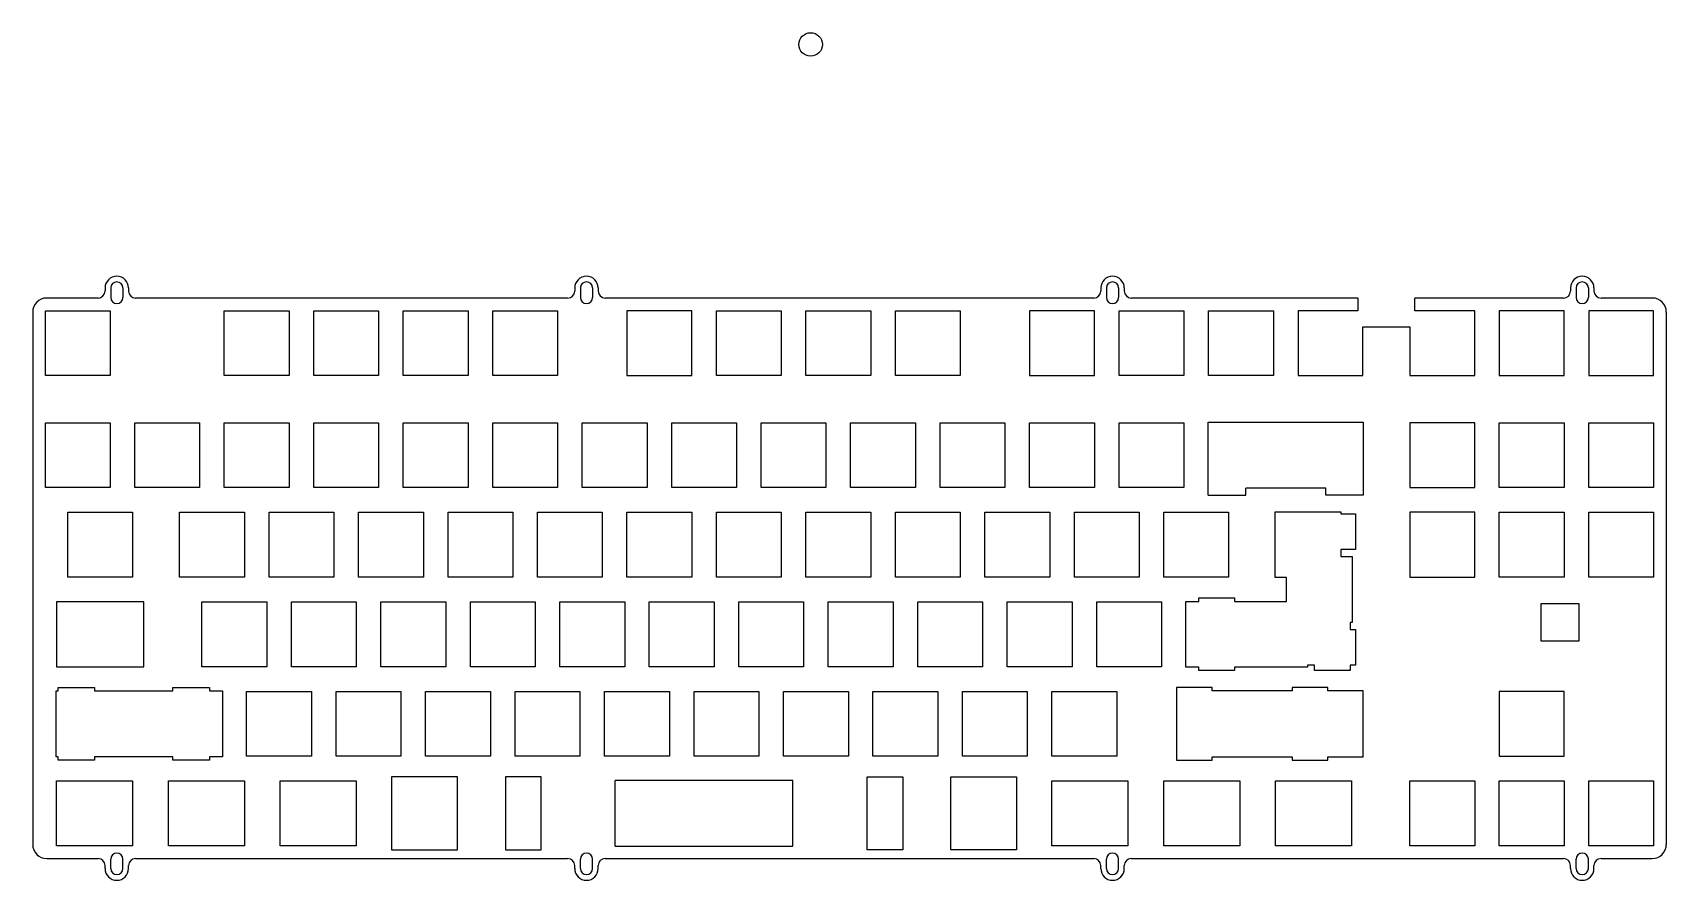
# Model space of a CAD drawing. Header units: millimetres. Extents: x 160 to 507, y 124 to 305.
import ezdxf

# ---------------------------------------------------------------- set-up
doc = ezdxf.new("R2010")
doc.units = ezdxf.units.MM

msp = doc.modelspace()

# ---------------------------------------------------------------- linework, layer by layer
for p, q in [((173.57, 248.1), (162.66, 248.1)), ((175.07, 250.24), (175.07, 249.6)), ((176.27, 250.24), (176.27, 248.24)), ((178.87, 250.24), (178.87, 248.24)), ((180.07, 250.24), (180.08, 249.57)), ((273.56, 248.1), (181.58, 248.1)), ((275.07, 250.24), (275.06, 249.57)), ((276.27, 250.24), (276.27, 248.24)), ((278.87, 250.24), (278.87, 248.24)), ((280.07, 250.24), (280.07, 249.6)), ((385.56, 248.1), (281.57, 248.1)), ((387.07, 250.24), (387.06, 249.57)), ((388.27, 250.24), (388.27, 248.24)), ((390.87, 250.24), (390.87, 248.24)), ((392.07, 250.24), (392.07, 249.6)), ((441.82, 248.1), (393.57, 248.1)), ((485.56, 248.1), (453.92, 248.1)), ((487.07, 250.24), (487.06, 249.57)), ((488.27, 250.24), (488.27, 248.24)), ((490.87, 250.24), (490.87, 248.24)), ((492.07, 250.24), (492.07, 249.6)), ((504.47, 248.1), (493.57, 248.1)), ((159.66, 245.1), (159.66, 131.88)), ((507.47, 245.1), (507.47, 131.88)), ((409.91, 206.19), (409.91, 221.68)), ((442.96, 221.68), (442.96, 206.19)), ((434.95, 207.68), (417.92, 207.68)), ((417.92, 206.19), (417.92, 207.68)), ((434.95, 206.19), (434.95, 207.68)), ((236.08, 146.23), (236.08, 130.73)), ((250.08, 130.73), (250.08, 146.23)), ((355.14, 130.73), (355.14, 146.23)), ((355.14, 146.23), (369.14, 146.23)), ((369.14, 146.23), (369.14, 130.73)), ((321.52, 145.48), (283.71, 145.48)), ((283.71, 131.48), (283.71, 145.48)), ((321.52, 131.48), (321.52, 145.48)), ((162.66, 128.88), (173.57, 128.88)), ((176.27, 126.74), (176.27, 128.74)), ((178.87, 126.74), (178.87, 128.74)), ((181.58, 128.88), (273.56, 128.88)), ((276.27, 126.74), (276.27, 128.74)), ((278.87, 126.74), (278.87, 128.74)), ((281.57, 128.88), (385.56, 128.88)), ((283.71, 131.48), (321.52, 131.48)), ((369.14, 130.73), (355.14, 130.73)), ((388.27, 126.74), (388.27, 128.74)), ((390.87, 126.74), (390.87, 128.74)), ((393.57, 128.88), (485.56, 128.88)), ((488.27, 126.74), (488.27, 128.74)), ((490.87, 126.74), (490.87, 128.74)), ((493.57, 128.88), (504.47, 128.88)), ((175.07, 126.74), (175.07, 127.38)), ((180.07, 126.74), (180.08, 127.41)), ((275.07, 126.74), (275.06, 127.41)), ((280.07, 126.74), (280.07, 127.38)), ((387.07, 126.74), (387.06, 127.41)), ((392.07, 126.74), (392.07, 127.38)), ((487.07, 126.74), (487.06, 127.41)), ((492.07, 126.74), (492.07, 127.38))]:
    msp.add_line(p, q)
at = {"linetype": 'Continuous'}
for p, q in [((409.91, 221.68), (442.96, 221.68)), ((409.91, 206.19), (417.92, 206.19)), ((442.96, 206.19), (434.95, 206.19)), ((410.78, 165.28), (403.18, 165.28)), ((403.18, 165.28), (403.18, 149.79)), ((410.78, 164.53), (410.78, 165.28)), ((427.8, 164.53), (410.78, 164.53)), ((403.18, 149.79), (410.78, 149.79)), ((410.78, 149.79), (410.78, 150.53)), ((410.78, 150.53), (427.8, 150.53)), ((250.08, 146.23), (236.08, 146.23)), ((236.08, 130.73), (250.08, 130.73))]:
    msp.add_line(p, q, dxfattribs=at)
for points in [[(441.82, 248.1), (441.82, 245.4), (429.06, 245.4), (429.06, 231.6), (442.86, 231.6), (442.86, 242), (452.87, 242), (452.87, 231.6), (466.67, 231.6), (466.67, 245.4), (453.92, 245.4), (453.92, 248.1)], [(427.8, 150.53), (427.8, 149.79), (435.4, 149.79), (435.4, 150.53), (442.96, 150.53), (442.96, 164.53), (435.4, 164.53), (435.4, 165.28), (427.8, 165.28), (427.8, 164.53)]]:
    msp.add_lwpolyline(points)
for points in [[(176.16, 245.4), (176.16, 231.6), (162.36, 231.6), (162.36, 245.4)], [(214.26, 245.4), (214.26, 231.6), (200.46, 231.6), (200.46, 245.4)], [(233.31, 245.4), (233.31, 231.6), (219.51, 231.6), (219.51, 245.4)], [(252.36, 245.4), (252.36, 231.6), (238.56, 231.6), (238.56, 245.4)], [(271.41, 245.4), (271.41, 231.6), (257.61, 231.6), (257.61, 245.4)], [(286.19, 245.4), (286.19, 231.6), (299.99, 231.6), (299.99, 245.4)], [(319.04, 245.4), (319.04, 231.6), (305.24, 231.6), (305.24, 245.4)], [(338.09, 245.4), (338.09, 231.6), (324.29, 231.6), (324.29, 245.4)], [(357.14, 245.4), (357.14, 231.6), (343.34, 231.6), (343.34, 245.4)], [(371.91, 245.4), (371.91, 231.6), (385.71, 231.6), (385.71, 245.4)], [(404.76, 245.4), (404.76, 231.6), (390.96, 231.6), (390.96, 245.4)], [(423.81, 245.4), (423.81, 231.6), (410.01, 231.6), (410.01, 245.4)], [(485.72, 231.6), (485.72, 245.4), (471.92, 245.4), (471.92, 231.6)], [(504.77, 231.6), (504.77, 245.4), (490.97, 245.4), (490.97, 231.6)], [(176.16, 221.58), (176.16, 207.78), (162.36, 207.78), (162.36, 221.58)], [(195.21, 221.58), (195.21, 207.78), (181.41, 207.78), (181.41, 221.58)], [(214.26, 221.58), (214.26, 207.78), (200.46, 207.78), (200.46, 221.58)], [(233.31, 221.58), (233.31, 207.78), (219.51, 207.78), (219.51, 221.58)], [(252.36, 221.58), (252.36, 207.78), (238.56, 207.78), (238.56, 221.58)], [(271.41, 221.58), (271.41, 207.78), (257.61, 207.78), (257.61, 221.58)], [(290.46, 221.58), (290.46, 207.78), (276.66, 207.78), (276.66, 221.58)], [(309.51, 221.58), (309.51, 207.78), (295.71, 207.78), (295.71, 221.58)], [(328.56, 221.58), (328.56, 207.78), (314.76, 207.78), (314.76, 221.58)], [(347.61, 221.58), (347.61, 207.78), (333.81, 207.78), (333.81, 221.58)], [(366.66, 221.58), (366.66, 207.78), (352.86, 207.78), (352.86, 221.58)], [(385.71, 221.58), (385.71, 207.78), (371.91, 207.78), (371.91, 221.58)], [(404.76, 221.58), (404.76, 207.78), (390.96, 207.78), (390.96, 221.58)], [(466.67, 207.78), (466.67, 221.58), (452.87, 221.58), (452.87, 207.78)], [(485.72, 221.58), (485.72, 207.78), (471.92, 207.78), (471.92, 221.58)], [(504.77, 221.58), (504.77, 207.78), (490.97, 207.78), (490.97, 221.58)], [(180.92, 202.53), (180.92, 188.73), (167.12, 188.73), (167.12, 202.53)], [(204.74, 202.53), (204.74, 188.73), (190.94, 188.73), (190.94, 202.53)], [(223.79, 202.53), (223.79, 188.73), (209.99, 188.73), (209.99, 202.53)], [(242.84, 202.53), (242.84, 188.73), (229.04, 188.73), (229.04, 202.53)], [(261.89, 202.53), (261.89, 188.73), (248.09, 188.73), (248.09, 202.53)], [(280.94, 202.53), (280.94, 188.73), (267.14, 188.73), (267.14, 202.53)], [(299.99, 202.53), (299.99, 188.73), (286.19, 188.73), (286.19, 202.53)], [(319.04, 202.53), (319.04, 188.73), (305.24, 188.73), (305.24, 202.53)], [(338.09, 202.53), (338.09, 188.73), (324.29, 188.73), (324.29, 202.53)], [(357.14, 202.53), (357.14, 188.73), (343.34, 188.73), (343.34, 202.53)], [(376.19, 202.53), (376.19, 188.73), (362.39, 188.73), (362.39, 202.53)], [(395.24, 202.53), (395.24, 188.73), (381.44, 188.73), (381.44, 202.53)], [(414.29, 202.53), (414.29, 188.73), (400.49, 188.73), (400.49, 202.53)], [(405.15, 183.58), (407.94, 183.58), (407.94, 184.33), (415.54, 184.33), (415.54, 183.58), (426.58, 183.58), (426.58, 188.63), (424.2, 188.63), (424.2, 202.63), (438.2, 202.63), (438.2, 202.22), (441.33, 202.22), (441.33, 194.62), (438.2, 194.62), (438.2, 193.11), (440.58, 193.11), (440.58, 179.11), (440.17, 179.11), (440.17, 177.6), (441.33, 177.6), (441.33, 170), (440.17, 170), (440.17, 168.84), (432.57, 168.84), (432.57, 170), (431.06, 170), (431.06, 169.58), (415.54, 169.58), (415.54, 168.84), (407.94, 168.84), (407.94, 169.58), (405.15, 169.58)], [(466.67, 188.73), (466.67, 202.53), (452.87, 202.53), (452.87, 188.73)], [(485.72, 202.53), (485.72, 188.73), (471.92, 188.73), (471.92, 202.53)], [(504.77, 202.53), (504.77, 188.73), (490.97, 188.73), (490.97, 202.53)], [(164.74, 183.48), (164.74, 169.68), (183.31, 169.68), (183.31, 183.48)], [(209.5, 183.48), (209.5, 169.68), (195.7, 169.68), (195.7, 183.48)], [(228.55, 183.48), (228.55, 169.68), (214.75, 169.68), (214.75, 183.48)], [(247.6, 183.48), (247.6, 169.68), (233.8, 169.68), (233.8, 183.48)], [(266.65, 183.48), (266.65, 169.68), (252.85, 169.68), (252.85, 183.48)], [(285.7, 183.48), (285.7, 169.68), (271.9, 169.68), (271.9, 183.48)], [(304.75, 183.48), (304.75, 169.68), (290.95, 169.68), (290.95, 183.48)], [(323.8, 183.48), (323.8, 169.68), (310, 169.68), (310, 183.48)], [(342.85, 183.48), (342.85, 169.68), (329.05, 169.68), (329.05, 183.48)], [(361.9, 183.48), (361.9, 169.68), (348.1, 169.68), (348.1, 183.48)], [(380.95, 183.48), (380.95, 169.68), (367.15, 169.68), (367.15, 183.48)], [(400, 183.48), (400, 169.68), (386.2, 169.68), (386.2, 183.48)], [(488.82, 183.13), (488.82, 175.13), (480.82, 175.13), (480.82, 183.13)], [(165.06, 164.53), (165.06, 165.28), (172.81, 165.28), (172.81, 164.53), (189.53, 164.53), (189.53, 165.28), (197.28, 165.28), (197.28, 164.53), (200.07, 164.53), (200.07, 150.53), (197.28, 150.53), (197.28, 149.79), (189.53, 149.79), (189.53, 150.53), (172.81, 150.53), (172.81, 149.79), (165.06, 149.79), (165.06, 150.53), (164.64, 150.53), (164.64, 164.53)], [(219.02, 164.43), (219.02, 150.63), (205.22, 150.63), (205.22, 164.43)], [(238.07, 164.43), (238.07, 150.63), (224.27, 150.63), (224.27, 164.43)], [(257.12, 164.43), (257.12, 150.63), (243.32, 150.63), (243.32, 164.43)], [(276.17, 164.43), (276.17, 150.63), (262.37, 150.63), (262.37, 164.43)], [(295.22, 164.43), (295.22, 150.63), (281.42, 150.63), (281.42, 164.43)], [(314.27, 164.43), (314.27, 150.63), (300.47, 150.63), (300.47, 164.43)], [(333.32, 164.43), (333.32, 150.63), (319.52, 150.63), (319.52, 164.43)], [(352.37, 164.43), (352.37, 150.63), (338.57, 150.63), (338.57, 164.43)], [(371.42, 164.43), (371.42, 150.63), (357.62, 150.63), (357.62, 164.43)], [(390.47, 164.43), (390.47, 150.63), (376.67, 150.63), (376.67, 164.43)], [(485.72, 150.63), (485.72, 164.43), (471.92, 164.43), (471.92, 150.63)], [(164.74, 131.58), (164.74, 145.38), (180.92, 145.38), (180.92, 131.58)], [(188.56, 145.38), (204.74, 145.38), (204.74, 131.58), (188.56, 131.58)], [(212.37, 145.38), (228.55, 145.38), (228.55, 131.58), (212.37, 131.58)], [(392.86, 131.58), (376.67, 131.58), (376.67, 145.38), (392.86, 145.38)], [(416.67, 131.58), (400.49, 131.58), (400.49, 145.38), (416.67, 145.38)], [(424.3, 145.38), (440.48, 145.38), (440.48, 131.58), (424.3, 131.58)], [(466.67, 145.38), (466.67, 131.58), (452.87, 131.58), (452.87, 145.38)], [(485.72, 145.38), (485.72, 131.58), (471.92, 131.58), (471.92, 145.38)], [(504.77, 145.38), (504.77, 131.58), (490.97, 131.58), (490.97, 145.38)]]:
    msp.add_lwpolyline(points, close=True)
for points in [[(267.91, 130.74), (267.91, 146.23), (260.31, 146.23), (260.31, 130.74)], [(337.32, 130.74), (337.32, 146.23), (344.92, 146.23), (344.92, 130.74)]]:
    msp.add_lwpolyline(points, close=True, dxfattribs=at)
msp.add_circle((325.29, 302.04), 2.5)
for centre, radius, start, end in [((177.57, 250.24), 2.5, 0, 180), ((177.57, 250.24), 1.3, 0, 180), ((277.57, 250.24), 2.5, 0, 180), ((277.57, 250.24), 1.3, 0, 180), ((389.57, 250.24), 2.5, 0, 180), ((389.57, 250.24), 1.3, 0, 180), ((489.57, 250.24), 2.5, 0, 180), ((489.57, 250.24), 1.3, 0, 180), ((162.66, 245.1), 3, 90, 180), ((173.57, 249.6), 1.5, 270, 0), ((177.57, 248.24), 1.3, 180, 0), ((181.58, 249.6), 1.5, 180.9552, 270), ((273.56, 249.6), 1.5, 270, 359.0448), ((277.57, 248.24), 1.3, 180, 0), ((281.57, 249.6), 1.5, 180, 270), ((385.56, 249.6), 1.5, 270, 359.0448), ((389.57, 248.24), 1.3, 180, 0), ((393.57, 249.6), 1.5, 180, 270), ((485.56, 249.6), 1.5, 270, 359.0448), ((489.57, 248.24), 1.3, 180, 0), ((493.57, 249.6), 1.5, 180, 270), ((504.47, 245.1), 3, 0, 90), ((162.66, 131.88), 3, 180, 270), ((173.57, 127.38), 1.5, 0, 90), ((177.57, 128.74), 1.3, 0, 180), ((181.58, 127.38), 1.5, 90, 179.0448), ((273.56, 127.38), 1.5, 0.9552, 90), ((277.57, 128.74), 1.3, 0, 180), ((281.57, 127.38), 1.5, 90, 180), ((385.56, 127.38), 1.5, 0.9552, 90), ((389.57, 128.74), 1.3, 0, 180), ((393.57, 127.38), 1.5, 90, 180), ((485.56, 127.38), 1.5, 0.9552, 90), ((489.57, 128.74), 1.3, 0, 180), ((493.57, 127.38), 1.5, 90, 180), ((504.47, 131.88), 3, 270, 0), ((177.57, 126.74), 2.5, 180, 360), ((177.57, 126.74), 1.3, 180, 0), ((277.57, 126.74), 2.5, 180, 0), ((277.57, 126.74), 1.3, 180, 0), ((389.57, 126.74), 2.5, 180, 0), ((389.57, 126.74), 1.3, 180, 0), ((489.57, 126.74), 2.5, 180, 0), ((489.57, 126.74), 1.3, 180, 0)]:
    msp.add_arc(centre, radius, start, end)

doc.saveas('drawing.dxf')
